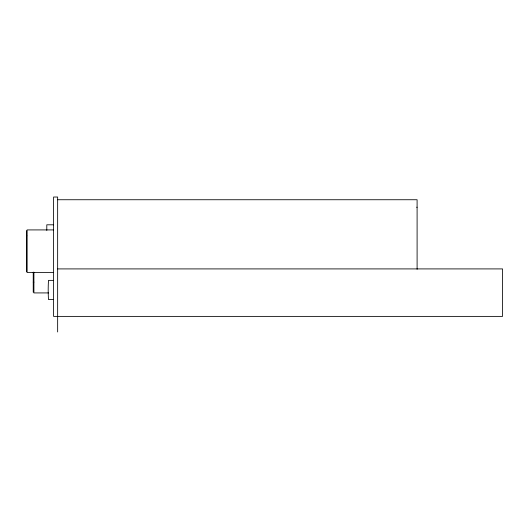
<?xml version="1.0" encoding="UTF-8"?>
<svg xmlns="http://www.w3.org/2000/svg" width="529" height="529" viewBox="0 0 529 529"><rect width="100%" height="100%" fill="white"/><g stroke="black" fill="none" stroke-linecap="round" stroke-linejoin="round"><path stroke-width="0.79" d="M26.45 237.164L26.774 235.55M57.648 199.737L417.097 199.737L417.097 269.321M416.673 207.223L417.097 207.223M53.581 224.805L46.797 224.805L46.797 230.432M53.581 229.917L27.131 229.923L27.131 272.534L53.581 272.534M57.648 268.911L502.55 268.911L502.55 316.388L53.581 316.388L53.581 197.026L57.648 197.026L57.648 331.974M53.581 280.377L48.496 280.377A157.86 157.86 0 0 0 48.483 299.54L53.581 299.54M33.234 282.122L33.909 282.122M48.661 292.921L33.909 292.921L33.909 272.197M33.234 272.144L33.234 292.233M26.45 230.604L26.45 271.853"/></g></svg>
